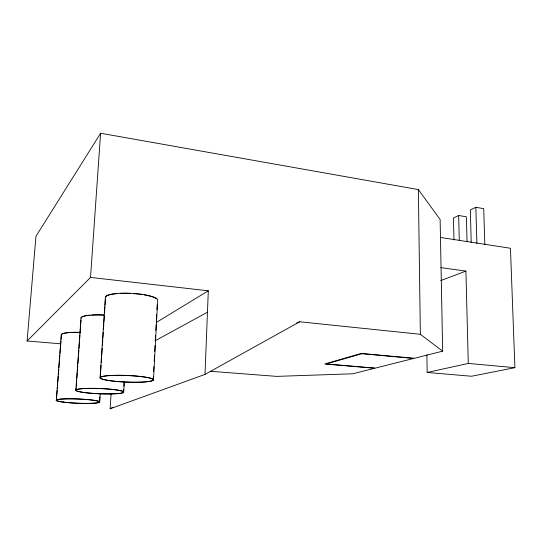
<?xml version="1.0" encoding="UTF-8"?>
<svg xmlns="http://www.w3.org/2000/svg" width="542" height="542" viewBox="0 0 542 542"><rect width="100%" height="100%" fill="white"/><g stroke="black" fill="none" stroke-linecap="round" stroke-linejoin="round"><path stroke-width="0.81" d="M111.09 393.783L110.148 408.763L204.991 374.42L208.311 290.803L90.534 277.423L27.1 340.999L60.826 343.824M153.23 379.922A26.612 3.299 2.3 0 0 113.59 375.45A26.612 3.299 2.3 0 0 113.095 381.141A26.612 3.299 2.3 0 0 153.23 379.922L153.406 376.575M153.671 371.555L153.935 366.527M154.199 361.507L154.504 355.647M154.727 351.46L155.032 345.6M155.297 340.572L155.561 335.552M155.825 330.525L156.13 324.665M156.353 320.485L156.658 314.617M156.923 309.597L157.187 304.577M153.494 379.813A26.639 3.306 2.3 0 0 113.827 375.335A26.639 3.306 2.3 0 0 113.312 381.04A26.639 3.306 2.3 0 0 153.494 379.813L157.668 300.207A26.104 5.4 3.2 0 0 131.299 293.31A26.104 5.4 3.2 0 0 105.555 297.565M123.515 392.096L123.664 389.576M123.861 386.216L124.111 382.015M123.725 392.008L124.321 381.92M100.067 377.937L105.338 297.748A26.084 5.393 3.2 0 1 117.018 293.649M100.284 377.828L100.616 372.754M100.731 371.067L101.117 365.152M101.286 362.618L101.672 356.704M101.781 355.017L102.228 348.255M102.391 345.721L102.784 339.807M102.892 338.12L103.278 332.205M103.447 329.672L103.834 323.757M103.949 322.063L104.389 315.308M104.504 313.615L104.945 306.86M105.053 305.166L105.446 299.252M99.518 401.927L99.843 396.873M99.687 401.859L100.236 393.431M90.534 277.423L100.602 133.237L418.363 189.578L440.118 219.49L442.658 351.162L414.366 358.282L361.25 353.431L324.644 364.014L374.752 368.248L352.686 373.804L276.657 376.378L210.425 371.297M75.826 390.423L80.968 318.466A23.462 4.295 3.2 0 1 83.407 316.392M75.995 390.328L76.171 387.821M76.293 386.148L76.713 380.281M76.835 378.607L77.249 372.747M77.371 371.074L77.791 365.213M77.912 363.533L78.326 357.673M78.448 355.999L78.868 350.139M78.99 348.465L79.403 342.605M79.525 340.925L79.945 335.064M80.067 333.391L80.48 327.531M80.602 325.857L81.022 319.997M56.28 400.484L61.246 335.234A21.334 3.503 3.2 0 1 69.789 332.585M56.422 400.409L56.612 397.896M56.741 396.222L57.181 390.362M57.31 388.689L57.696 383.668M57.818 381.995L58.265 376.134M58.394 374.461L58.78 369.434M58.902 367.761L59.857 355.2M59.986 353.526L60.433 347.666M60.562 345.992L60.941 340.972M61.07 339.299L61.388 335.112A21.348 3.509 3.2 0 1 80.582 332.368M27.1 340.999L35.955 236.332L100.602 133.237M156.448 322.382L208.311 290.803M204.991 374.42L299.699 321.779L420.362 334.299L442.658 351.162M155.046 340.837L207.464 312.206M110.148 408.763L113.109 407.15M467.035 241.725L466.384 216.786L458.674 215.499L453.458 217.979L453.959 239.95M484.826 244.645L483.721 208.67L475.856 207.301L470.334 209.937L471.215 242.41M296.562 323.052L299.699 321.779M440.768 280.58L465.91 271.102L468.281 363.431L427.164 372.483L426.886 354.719M440.355 237.423L510.456 248.27L514.9 367.679L471.56 376.243L427.164 372.483M468.281 363.431L514.9 367.679M440.89 267.619L465.91 271.102M475.856 207.301L476.892 243.412M458.674 215.499L459.277 240.526M418.363 189.578L420.362 334.299M71.232 332.503A21.334 3.503 3.2 0 1 80.419 332.49M120.161 293.452A26.084 5.393 3.2 0 1 130.398 293.473M133.495 293.649A26.084 5.393 3.2 0 1 138.095 294.062M138.928 294.157A26.084 5.393 3.2 0 1 142.2 294.584M144.518 294.956A26.084 5.393 3.2 0 1 149.978 296.135M150.757 296.345A26.084 5.393 3.2 0 1 153.522 297.26M154.097 297.497A26.084 5.393 3.2 0 1 156.624 298.947M83.99 316.223A23.462 4.295 3.2 0 1 86.103 315.769M86.91 315.64A23.462 4.295 3.2 0 1 89.965 315.281M91.666 315.153A23.462 4.295 3.2 0 1 103.508 315.119M81.144 318.317A23.482 4.302 3.2 0 1 103.705 314.963M361.799 353.723L326.311 363.953L375.349 368.099L413.675 358.452L361.799 353.723M63.407 402.076A21.707 2.127 2.3 0 0 99.206 402.388A21.707 2.127 2.3 0 0 71.449 398.79A21.707 2.127 2.3 0 0 63.407 402.076M63.265 402.144A21.687 2.127 2.3 0 0 99.037 402.455A21.687 2.127 2.3 0 0 71.293 398.865A21.687 2.127 2.3 0 0 63.265 402.144M83.136 392.422A23.895 2.615 2.3 0 0 122.831 392.747A23.895 2.615 2.3 0 0 92.96 388.411A23.895 2.615 2.3 0 0 83.136 392.422M83.305 392.34A23.916 2.622 2.3 0 0 123.041 392.659A23.916 2.622 2.3 0 0 93.149 388.323A23.916 2.622 2.3 0 0 83.305 392.34"/></g></svg>
